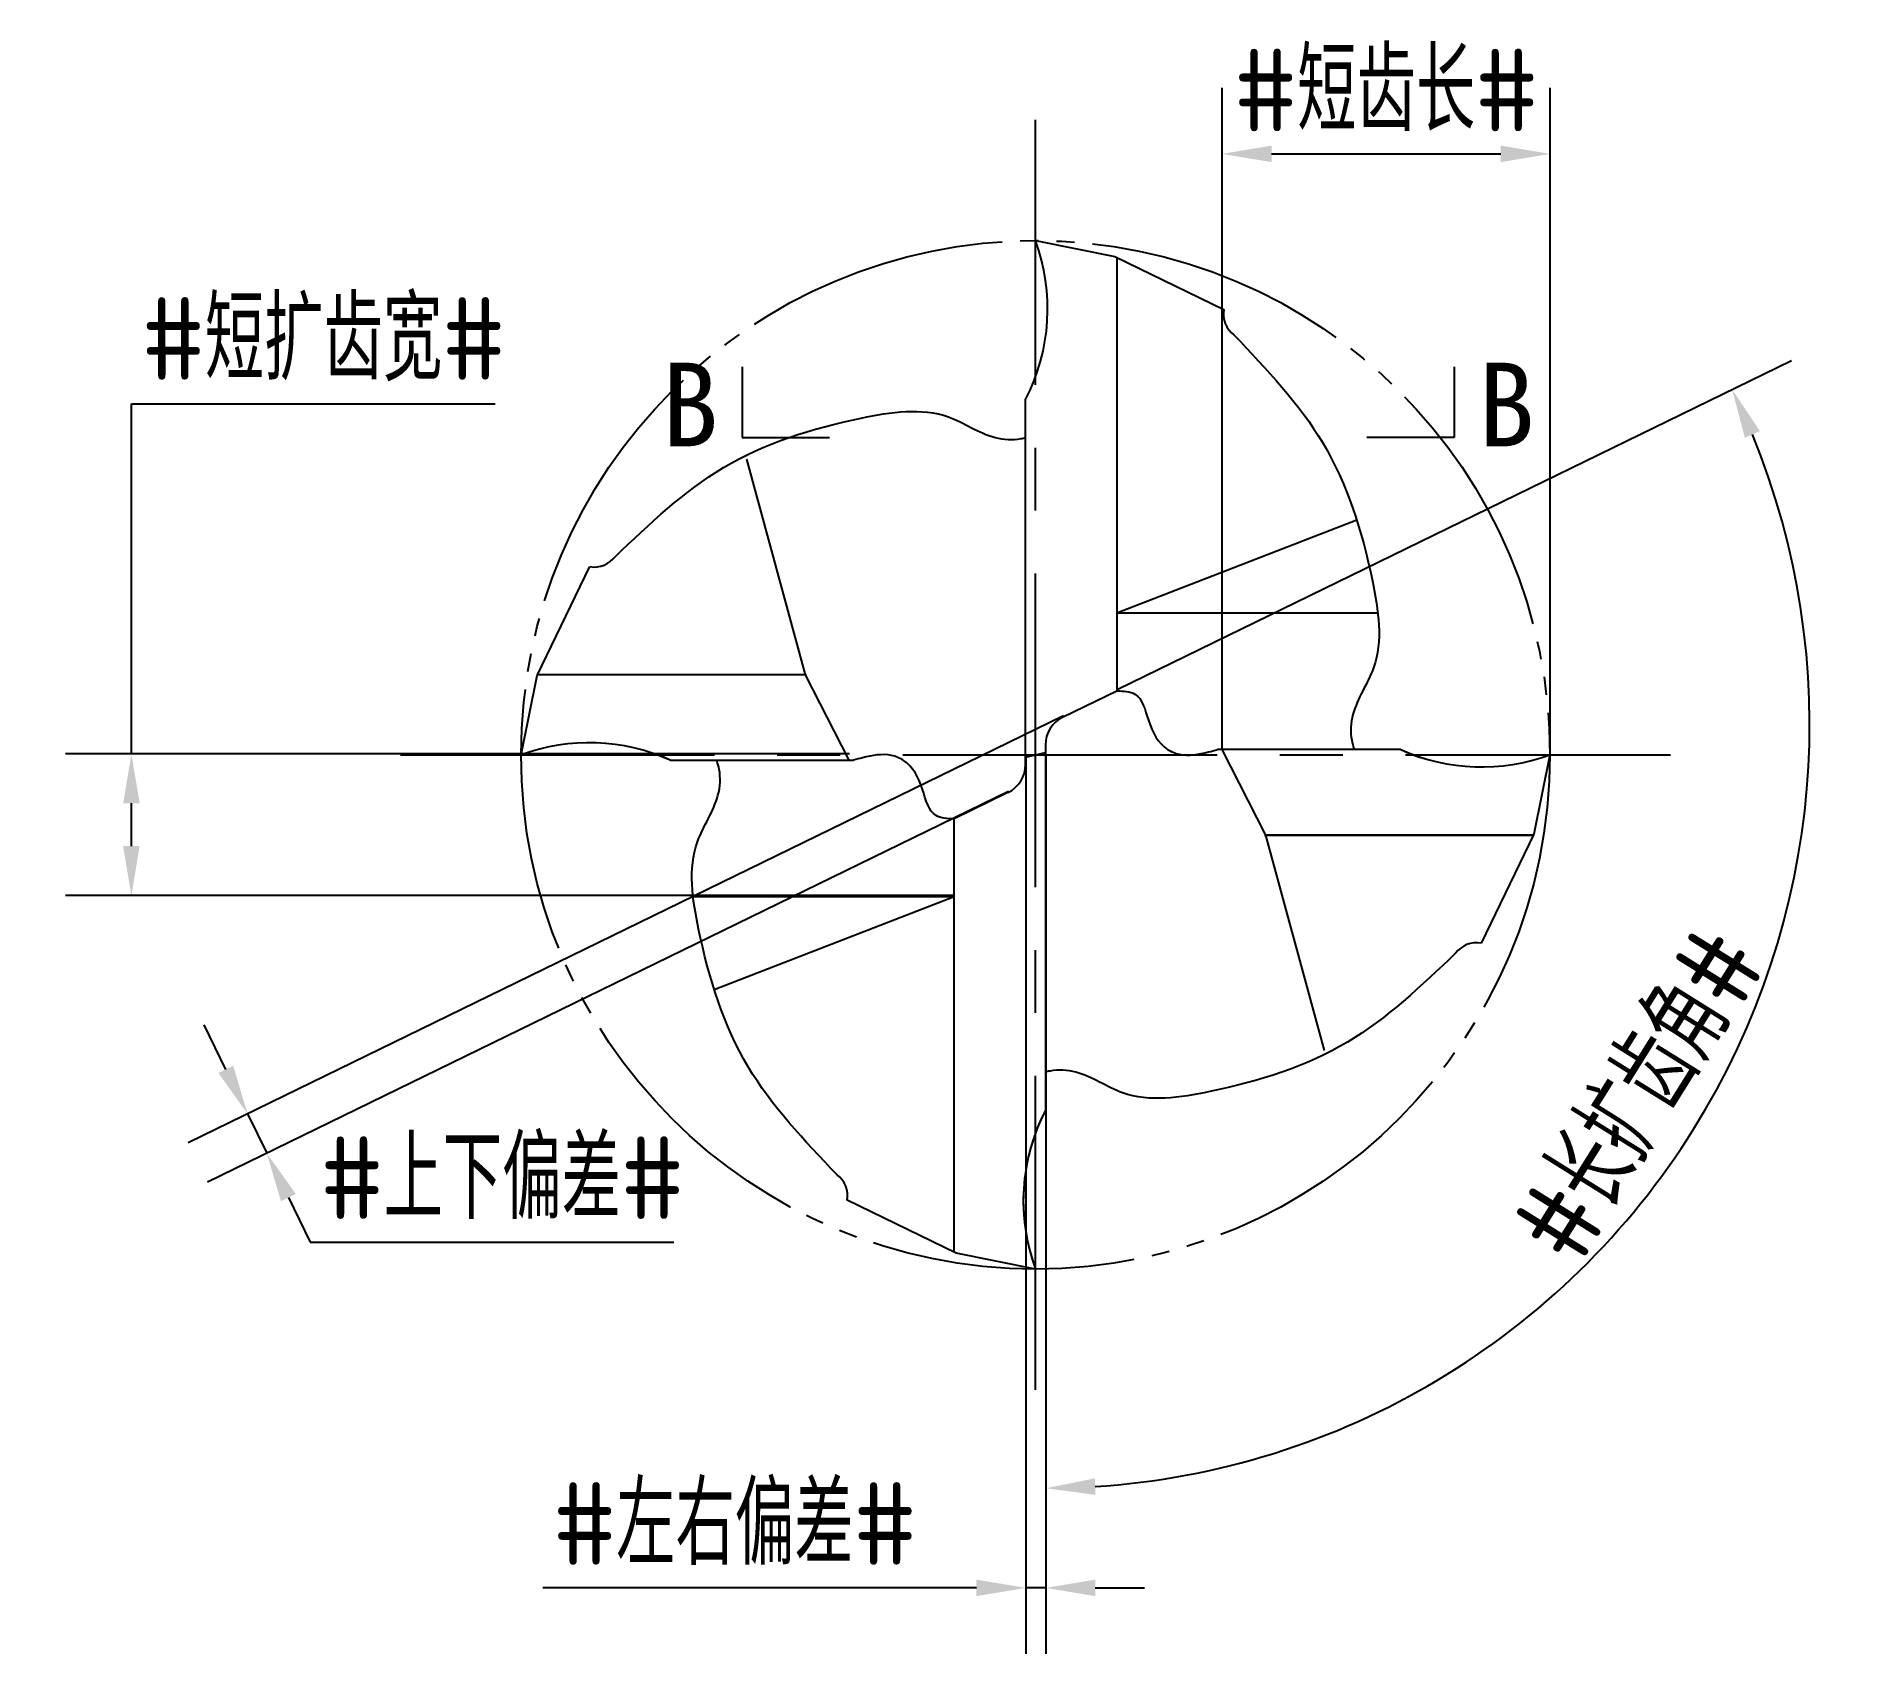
# Model space of a CAD drawing. Header units: millimetres. Extents: x 74.7 to 129.6, y 132 to 181.1.
import ezdxf

# ---------------------------------------------------------------- set-up
doc = ezdxf.new("R2010")
doc.units = ezdxf.units.MM
for name, pattern in [('ACAD_ISO04W100', [30, 24, -3, 0, -3]), ('CENTER', [50.8, 31.75, -6.35, 6.35, -6.35]), ('JIS_09_08', [10.75, 8, -0.55, 0.55, -0.55, 0.55, -0.55])]:
    doc.linetypes.add(name, pattern=pattern)
for name, color, linetype in [('中心线', 2, 'ACAD_ISO04W100'), ('保护层', 7, 'Continuous'), ('标注', 7, 'Continuous'), ('注释', 3, 'Continuous'), ('虚线轮廓', 1, 'Continuous'), ('轮廓', 4, 'Continuous')]:
    doc.layers.add(name, color=color, linetype=linetype)
doc.styles.add('CFST0', font='gbenor.shx', dxfattribs={"bigfont": 'gbcbig.shx'})
doc.styles.get("Standard").update_dxf_attribs({"font": 'gbenor.shx'})
doc.dimstyles.new('TYToolDesignC1-1', dxfattribs={"dimtxt": 2.5, "dimasz": 1.5, "dimexe": 2, "dimexo": 0, "dimtad": 1, "dimtoh": 1, "dimdec": 3, "dimdsep": 46, "dimtxsty": 'CFST0', "dimcen": 2.502, "dimclrd": 3, "dimclre": 3, "dimclrt": 3, "dimazin": 2, "dimtfac": 1, "dimtdec": 3, "dimtmove": 0, "dimatfit": 3, "dimfxl": 1, "dimarcsym": 0})

# ---------------------------------------------------------------- blocks, each defined once
blk = doc.blocks.new('*D10')
at = {"layer": 'Defpoints', "color": 0, "transparency": 16777216}
for p in [(107.47, 161.25), (105.3, 160.19), (105.3, 160.19), (105.3, 159), (119.778, 142.105)]:
    blk.add_point(p, dxfattribs=at)
at = {"layer": '标注', "color": 3, "lineweight": -2, "transparency": 16777216}
for p, q in [((107.47, 161.25), (127.913, 171.236)), ((105.3, 159), (105.3, 135.024))]:
    blk.add_line(p, q, dxfattribs=at)
blk.add_arc((105.3, 160.19), 23.166, 273.7105, 22.3241, dxfattribs=at)
at = {"layer": '标注', "color": 3, "transparency": 16777216}
for points in [[(126.502, 168.887), (126.958, 169.092), (126.116, 170.358)], [(106.807, 136.822), (106.791, 137.322), (105.3, 137.024)]]:
    blk.add_solid(points, dxfattribs=at)
at = {"layer": '标注', "color": 3, "transparency": 16777216, "insert": (123.289, 148.956), "char_height": 2.5, "attachment_point": 5, "rotation": 58.0173, "style": 'CFST0'}
blk.add_mtext('#长扩齿角#', dxfattribs=at)
blk = doc.blocks.new('*D13')
at = {"layer": 'Defpoints', "color": 0, "transparency": 16777216}
for p in [(99.35, 159.3), (77.573, 155), (102.53, 155)]:
    blk.add_point(p, dxfattribs=at)
at = {"layer": '标注', "color": 3, "lineweight": -2, "transparency": 16777216}
for p, q in [((77.573, 159.3), (77.573, 169.913)), ((77.573, 169.913), (88.602, 169.913)), ((99.35, 159.3), (75.573, 159.3)), ((77.573, 156.5), (77.573, 157.8)), ((102.53, 155), (75.573, 155))]:
    blk.add_line(p, q, dxfattribs=at)
at = {"layer": '标注', "color": 3, "transparency": 16777216}
for points in [[(77.323, 157.8), (77.823, 157.8), (77.573, 159.3)], [(77.323, 156.5), (77.823, 156.5), (77.573, 155)]]:
    blk.add_solid(points, dxfattribs=at)
at = {"layer": '标注', "color": 3, "transparency": 16777216, "insert": (83.4, 171.871), "char_height": 2.5, "attachment_point": 5, "style": 'CFST0'}
blk.add_mtext('#短扩齿宽#', dxfattribs=at)
blk = doc.blocks.new('*D9')
at = {"layer": 'Defpoints', "color": 0, "transparency": 16777216}
for p in [(120.6, 177.5), (110.65, 159.46), (120.6, 159.46)]:
    blk.add_point(p, dxfattribs=at)
at = {"layer": '标注', "color": 3, "lineweight": -2, "transparency": 16777216}
for p, q in [((110.65, 159.46), (110.65, 179.5)), ((120.6, 159.46), (120.6, 179.5)), ((112.15, 177.5), (119.1, 177.5))]:
    blk.add_line(p, q, dxfattribs=at)
at = {"layer": '标注', "color": 3, "transparency": 16777216}
for points in [[(112.15, 177.75), (112.15, 177.25), (110.65, 177.5)], [(119.1, 177.75), (119.1, 177.25), (120.6, 177.5)]]:
    blk.add_solid(points, dxfattribs=at)
at = {"layer": '标注', "color": 3, "transparency": 16777216, "insert": (115.625, 179.43), "char_height": 2.5, "attachment_point": 5, "style": 'CFST0'}
blk.add_mtext('#短齿长#', dxfattribs=at)
blk = doc.blocks.new('*D11')
at = {"layer": 'Defpoints', "color": 0, "transparency": 16777216}
for p in [(104.7, 159.27), (105.3, 159.27), (104.7, 134)]:
    blk.add_point(p, dxfattribs=at)
at = {"layer": '标注', "color": 3, "lineweight": -2, "transparency": 16777216}
for p, q in [((104.7, 159.27), (104.7, 132)), ((105.3, 159.27), (105.3, 132)), ((103.2, 134), (90.046, 134)), ((105.3, 134), (104.7, 134)), ((106.8, 134), (108.3, 134))]:
    blk.add_line(p, q, dxfattribs=at)
at = {"layer": '标注', "color": 3, "transparency": 16777216}
for points in [[(103.2, 134.25), (103.2, 133.75), (104.7, 134)], [(106.8, 134.25), (106.8, 133.75), (105.3, 134)]]:
    blk.add_solid(points, dxfattribs=at)
at = {"layer": '标注', "color": 3, "transparency": 16777216, "insert": (95.873, 135.944), "char_height": 2.5, "attachment_point": 5, "style": 'CFST0'}
blk.add_mtext('#左右偏差#', dxfattribs=at)
blk = doc.blocks.new('*D12')
at = {"layer": 'Defpoints', "color": 0, "transparency": 16777216}
for p in [(105.84, 160.45), (104.17, 158.16), (81.676, 147.189)]:
    blk.add_point(p, dxfattribs=at)
at = {"layer": '标注', "color": 3, "lineweight": -2, "transparency": 16777216}
for p, q in [((105.84, 160.45), (79.297, 147.504)), ((104.17, 158.16), (79.878, 146.312)), ((80.437, 149.729), (79.779, 151.077)), ((81.094, 148.381), (81.676, 147.189)), ((82.333, 145.841), (82.991, 144.492)), ((82.991, 144.492), (94.02, 144.492))]:
    blk.add_line(p, q, dxfattribs=at)
at = {"layer": '标注', "color": 3, "transparency": 16777216}
for points in [[(80.661, 149.838), (80.212, 149.619), (81.094, 148.381)], [(82.558, 145.95), (82.108, 145.731), (81.676, 147.189)]]:
    blk.add_solid(points, dxfattribs=at)
at = {"layer": '标注', "color": 3, "transparency": 16777216, "insert": (88.818, 146.436), "char_height": 2.5, "attachment_point": 5, "style": 'CFST0'}
blk.add_mtext('#上下偏差#', dxfattribs=at)
blk = doc.blocks.new('*U2')
at = {"layer": '保护层'}
for p, q in [((0.165, 0.415), (-1.616, 0.415)), ((-1.159, -0.415), (1.455, -0.415))]:
    blk.add_line(p, q, dxfattribs=at)
at = {"layer": '保护层', "linetype": 'Continuous'}
blk.add_arc((0.953, 2.162), 1.916, 245.7453, 290.2344, dxfattribs=at)
blk = doc.blocks.new('*U1')
at = {"layer": '保护层', "rotation": 180}
blk.add_blockref('*U2', (303.54, 162.295), dxfattribs=at)
at = {"layer": '保护层'}
blk.add_blockref('*U2', (310.308, 161.567), dxfattribs=at)

msp = doc.modelspace()

# ---------------------------------------------------------------- linework, layer by layer
at = {"layer": '中心线', "linetype": 'CENTER', "ltscale": 0.3}
for p, q in [((104.99, 140.0112), (104.99, 178.5288)), ((85.7312, 159.27), (124.2488, 159.27))]:
    msp.add_line(p, q, dxfattribs=at)
at = {"layer": '注释'}
for p, q in [((96.0959, 171.0384), (96.0959, 168.8925)), ((117.686, 171.0384), (117.686, 168.8925)), ((96.0959, 168.8925), (98.7429, 168.8925)), ((117.686, 168.8925), (115.039, 168.8925))]:
    msp.add_line(p, q, dxfattribs=at)
at = {"layer": '虚线轮廓', "color": 7, "linetype": 'JIS_09_08'}
msp.add_circle((104.99, 159.27), 15.6, dxfattribs=at)
at = {"layer": '轮廓', "linetype": 'Continuous'}
for p, q in [((104.99, 174.87), (107.3934, 174.3834)), ((107.3934, 174.3834), (110.6989, 172.7829)), ((107.4565, 174.347), (107.4565, 161.212)), ((89.8767, 161.6734), (91.4771, 164.9788)), ((89.39, 159.27), (89.8767, 161.6734)), ((104.69, 159.2034), (105.29, 159.3366)), ((120.59, 159.27), (120.1034, 156.8666)), ((102.5236, 144.193), (102.5236, 157.3281)), ((120.1034, 156.8666), (118.503, 153.5612)), ((102.5867, 144.1566), (99.2812, 145.7571)), ((102.5867, 144.1566), (99.2812, 145.7571)), ((104.99, 143.67), (102.5867, 144.1566)), ((104.99, 143.67), (102.5867, 144.1566))]:
    msp.add_line(p, q, dxfattribs=at)
at = {"layer": '轮廓'}
for p, q in [((104.69, 158.9791), (104.69, 170.0536)), ((98.0145, 161.7015), (96.2365, 168.2398)), ((107.4522, 163.5773), (114.732, 166.3944)), ((107.4522, 163.5773), (115.3719, 163.5773)), ((98.0467, 161.7015), (89.8902, 161.7015)), ((99.3377, 159.1112), (98.0145, 161.7015)), ((105.8291, 160.4223), (107.4565, 161.216)), ((105.29, 159.5654), (105.29, 148.4862)), ((116.0656, 159.4288), (110.5088, 159.4288)), ((110.6424, 159.4288), (111.9656, 156.8386)), ((93.9144, 159.1112), (99.4713, 159.1112)), ((104.1565, 158.1252), (102.5055, 157.3199)), ((111.9334, 156.8386), (120.0898, 156.8386)), ((111.9656, 156.8386), (113.7436, 150.3002)), ((102.5279, 154.9628), (94.6081, 154.9628)), ((102.5279, 154.9628), (95.2481, 152.1456))]:
    msp.add_line(p, q, dxfattribs=at)
at = {"layer": '轮廓', "linetype": 'Continuous'}
for centre, radius, start, end in [((99.3796, 172.8019), 5.9795, 332.63721, 20.23441), ((111.4931, 172.6518), 0.8049, 170.62872, 232.96521), ((91.6082, 165.773), 0.8049, 260.62872, 322.96521), ((106.24, 159.5658), 0.95, 115.62465, 180.02178), ((91.4581, 153.6596), 5.9795, 65.74527, 110.23441), ((91.4581, 153.6596), 5.9795, 65.74527, 110.23441), ((118.522, 164.8805), 5.9795, 245.74527, 290.23441), ((118.3719, 152.767), 0.8049, 80.62872, 142.96521), ((110.6005, 145.7381), 5.9795, 152.63902, 200.23441), ((110.6005, 145.7381), 5.9795, 155.74527, 200.23441), ((98.487, 145.8882), 0.8049, 350.62872, 52.96521), ((98.487, 145.8882), 0.8049, 350.62872, 52.96521)]:
    msp.add_arc(centre, radius, start, end, dxfattribs=at)
at = {"layer": '轮廓'}
msp.add_arc((103.74, 158.9791), 0.95, 296, 0, dxfattribs=at)
for points in [[(111.0083, 172.0093), (113.7043, 168.7308), (115.206, 164.5538), (115.2413, 161.9103), (114.6183, 160.4943), (114.5822, 159.7106), (114.6459, 159.4595)], [(98.9718, 146.5307), (96.2758, 149.8092), (94.7741, 153.9862), (94.7387, 156.6297), (95.3618, 158.0457), (95.3979, 158.8294), (95.3342, 159.0805)]]:
    msp.add_spline(points, degree=3, dxfattribs=at)
for points, knots in [([(92.2508, 165.2882), (93.2923, 166.2796), (95.423, 168.3076), (99.0424, 169.4356), (102.0799, 169.8966), (103.4845, 168.868), (104.3427, 168.8094), (104.6435, 168.8826), (104.69, 168.8951)], [0, 0, 0, 0, 4.2446518, 8.6834155, 11.327089, 12.8740937, 13.6586791, 13.8031158, 13.8031158, 13.8031158, 13.8031158]), ([(107.4607, 161.2126), (107.6616, 161.2062), (108.1885, 161.1893), (108.4018, 160.2265), (108.7622, 159.5059), (109.5088, 159.1994), (110.0407, 159.3091), (110.4176, 159.4052), (110.5088, 159.4288)], [0, 0, 0, 0, 0.1771837, 0.4646015, 0.8021038, 0.926574, 1.2098594, 1.3007511, 1.3007511, 1.3007511, 1.3007511]), ([(102.5194, 157.3275), (102.3185, 157.3339), (101.7916, 157.3507), (101.5783, 158.3136), (101.2178, 159.0342), (100.4713, 159.3406), (99.9394, 159.2309), (99.5625, 159.1348), (99.4713, 159.1112)], [0, 0, 0, 0, 0.1771837, 0.4646015, 0.8021038, 0.926574, 1.2098594, 1.3007511, 1.3007511, 1.3007511, 1.3007511]), ([(117.7293, 153.2518), (116.6878, 152.2605), (114.5571, 150.2324), (110.9377, 149.1044), (107.9002, 148.6434), (106.4956, 149.672), (105.6374, 149.7306), (105.3365, 149.6574), (105.29, 149.6449)], [0, 0, 0, 0, 4.2446518, 8.6834155, 11.327089, 12.8740937, 13.6586791, 13.8032057, 13.8032057, 13.8032057, 13.8032057])]:
    msp.add_open_spline(points, degree=3, knots=knots, dxfattribs=at)

# ---------------------------------------------------------------- block references
at = {"layer": '轮廓', "xscale": 3.120132104347741, "yscale": 3.120132104347741, "zscale": 3.120132104347741}
msp.add_blockref('*U1', (-852.6541, -345.9757), dxfattribs=at)

# ---------------------------------------------------------------- texts
at = {"layer": '注释', "char_height": 2.53935, "width": 21.860635}
for insert, attachment_point in [((93.6512, 171.1655), 1), ((120.1307, 171.1655), 3)]:
    msp.add_mtext('{\\f宋体|b0|i0|c134|p2;B}', dxfattribs=dict(at, insert=insert, attachment_point=attachment_point))

# ---------------------------------------------------------------- dimensions: what is measured, and where the dimension line sits
at = {"layer": '标注'}
for base, p1, p2, text, picture, middle in [((120.6, 177.5), (110.65, 159.46), (120.6, 159.46), '#短齿长#', '*D9', (115.625, 179.4301)), ((104.7, 134), (105.3, 159.27), (104.7, 159.27), '#左右偏差#', '*D11', (95.8728, 135.9439))]:
    dim = msp.add_linear_dim(base=base, p1=p1, p2=p2, text=text, dimstyle='TYToolDesignC1-1', dxfattribs=at)
    dim.commit()
    dim.dimension.update_dxf_attribs({"geometry": picture, "text_midpoint": middle})
dim = msp.add_linear_dim(base=(77.5728, 155), p1=(99.35, 159.3), p2=(102.53, 155), angle=90, text='#短扩齿宽#', dimstyle='TYToolDesignC1-1', dxfattribs=at)
dim.commit()
dim.dimension.update_dxf_attribs({"geometry": '*D13', "text_midpoint": (83.4, 169.9133), "dimtype": 160})
dim = msp.add_angular_dim_2l(base=(119.7778, 142.1047), line1=((105.3, 160.19), (107.47, 161.25)), line2=((105.3, 160.19), (105.3, 159)), text='#长扩齿角#', dimstyle='TYToolDesignC1-1', dxfattribs=at)
dim.commit()
dim.dimension.update_dxf_attribs({"geometry": '*D10', "text_midpoint": (123.2894, 148.9565)})
dim = msp.add_linear_dim(base=(81.6755, 147.1887), p1=(105.84, 160.45), p2=(104.17, 158.16), angle=296, text='#上下偏差#', dimstyle='TYToolDesignC1-1', dxfattribs=at)
dim.commit()
dim.dimension.update_dxf_attribs({"geometry": '*D12', "text_midpoint": (88.8178, 146.4363)})

doc.saveas('drawing.dxf')
